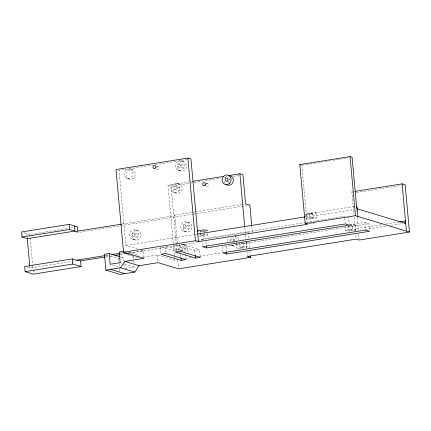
<?xml version="1.0" encoding="UTF-8"?>
<svg xmlns="http://www.w3.org/2000/svg" width="431" height="431" viewBox="0 0 431 431"><rect width="100%" height="100%" fill="white"/><g stroke="black" fill="none" stroke-linecap="round" stroke-linejoin="round"><path stroke-width="0.32" stroke-dasharray="2.15 1.62" d="M354.46 231.161L355.241 228.915L381.683 224.702M187.054 159.621L119.037 170.46L125.863 245.46L137.451 248.962M174.323 254.899L167.988 185.255L192.533 181.343M302.503 165.095L332.253 160.354M332.91 160.251L335.555 159.826M336.218 159.723L338.863 159.303M339.52 159.195L348.113 157.827M167.988 185.255L171.026 186.176L190.157 183.127M190.814 183.019L193.454 182.599M194.117 182.496L221.162 178.186M223.802 177.766L229.739 176.818M233.036 176.295L238.973 175.347M23.888 232.665L29.852 234.469L68.211 228.355M70.856 227.934L73.502 227.514M191.488 212.429L173.677 215.268L174.927 215.645L177.513 244.075M192.145 212.321L194.785 211.901M195.442 211.799L241.619 204.439M242.281 204.332L244.916 203.911M121.957 224.088L174.927 215.645M193.46 214.094L77.984 232.498L75.549 231.759M194.122 213.991L196.116 213.674M196.778 213.566L249.872 205.108M355.419 230.833L351.868 191.865L354.514 191.439M356.232 192.571L401.18 185.411M353.889 206.535L306.296 214.121L307.54 216.976L353.813 209.606M125.863 245.46L195.13 234.421M195.787 234.319L197.107 234.108M305.202 216.885L307.54 216.976M202.333 245.428L201.751 239.049L305.401 222.536M306.069 222.428L344.606 216.287L345.764 216.637M197.371 240.331L248.164 232.239L250.007 232.794M105.342 255.572L107.987 255.152M119.91 253.25L122.555 252.83M27.228 267.279L29.954 268.104L76.255 260.728M309.458 223.759L312.114 223.339M312.782 223.231L314.107 223.021M347.332 217.725L348.657 217.515L349.239 223.894M129.316 252.932L143.243 250.713L143.884 257.727M105.789 256.903L113.089 255.745M120.389 254.581L123.708 254.053M129.014 253.202L196.714 242.416M110.611 256.17L118.633 258.595L123.39 257.835L123.697 261.186M143.507 257.221L157.434 255.001L174.814 260.254L176.791 259.941M349.595 224.853L364.879 222.418L368.931 223.641L369.512 230.019M175.185 251.338L174.544 244.323L194.817 250.449L199.58 249.689L200.216 256.709M224.341 245.88L226.076 246.403L368.931 223.641M385.648 224.072L398.869 221.965M365.035 229.475L386.192 226.108M390.82 225.37L402.716 223.473M185.368 258.573L191.305 257.63M199.219 256.364L221.647 252.792M124.99 268.454L134.37 266.961L134.186 264.952M351.868 191.865L354.304 192.598M181.586 161.146A4.908 4.482 -73.2 0 1 182.345 169.502A4.908 4.482 -73.2 0 1 175.212 166.398A4.908 4.482 -73.2 0 1 181.586 161.146L183.816 161.819A4.908 4.482 -73.2 0 1 184.576 170.175A4.908 4.482 -73.2 0 1 177.443 167.072A4.908 4.482 -73.2 0 1 183.816 161.819M229.039 178.887L230.256 179.253M179.495 163.995A1.557 1.422 -73.2 0 1 179.738 166.652A1.557 1.422 -73.2 0 1 177.475 165.666A1.557 1.422 -73.2 0 1 179.495 163.995L182.539 164.917A1.557 1.422 -73.2 0 1 182.782 167.567A1.557 1.422 -73.2 0 1 180.514 166.587A1.557 1.422 -73.2 0 1 182.539 164.917M227.854 181.769L229.071 182.135A1.557 1.422 -73.2 0 1 228.495 181.656M178.31 166.878L181.349 167.799M177.847 170.218L180.077 170.891M156.809 166.156L158.026 166.522M205.926 183.083L207.753 183.638M177.324 183.39A4.908 4.482 -73.2 0 1 178.089 191.747A4.908 4.482 -73.2 0 1 170.956 188.643A4.908 4.482 -73.2 0 1 177.324 183.39L179.555 184.069A4.908 4.482 -73.2 0 1 180.314 192.42A4.908 4.482 -73.2 0 1 173.187 189.317A4.908 4.482 -73.2 0 1 179.555 184.069M130.421 169.302A4.908 4.482 -73.2 0 1 131.18 177.653A4.908 4.482 -73.2 0 1 124.047 174.555A4.908 4.482 -73.2 0 1 130.421 169.302L132.651 169.976A4.908 4.482 -73.2 0 1 133.411 178.326A4.908 4.482 -73.2 0 1 126.278 175.228A4.908 4.482 -73.2 0 1 132.651 169.976M176.053 186.488A1.557 1.422 -73.2 0 1 176.29 189.139A1.557 1.422 -73.2 0 1 174.027 188.153A1.557 1.422 -73.2 0 1 176.053 186.488L179.091 187.41A1.557 1.422 -73.2 0 1 179.334 190.06A1.557 1.422 -73.2 0 1 177.071 189.074A1.557 1.422 -73.2 0 1 179.091 187.41M174.862 189.365L177.906 190.286M173.585 192.463L175.816 193.136M126.682 178.369L128.907 179.043M236.263 236.775L235.148 236.441A4.908 4.482 -73.2 0 1 238.623 239.372M187.124 222.008A4.908 4.482 -73.2 0 1 187.884 230.364A4.908 4.482 -73.2 0 1 180.756 227.261A4.908 4.482 -73.2 0 1 187.124 222.008L189.354 222.687A4.908 4.482 -73.2 0 1 190.114 231.038A4.908 4.482 -73.2 0 1 182.981 227.94A4.908 4.482 -73.2 0 1 189.354 222.687M232.756 239.2L235.795 240.115M185.039 224.863A1.557 1.422 -73.2 0 1 185.276 227.514A1.557 1.422 -73.2 0 1 183.013 226.528A1.557 1.422 -73.2 0 1 185.039 224.863L188.078 225.779A1.557 1.422 -73.2 0 1 188.32 228.43A1.557 1.422 -73.2 0 1 186.057 227.449A1.557 1.422 -73.2 0 1 188.078 225.779M174.269 221.825L175.525 222.202M232.783 242.448L234.609 242.998M183.848 227.74L186.892 228.662M232.519 245.848L230.294 245.174A4.908 4.482 -73.2 0 0 235.655 243.542M183.385 231.081L185.616 231.754M201.751 239.049L204.068 239.749M175.665 237.136L176.92 237.513M185.093 244.932L182.868 244.253A4.908 4.482 -73.2 0 1 184.49 251.693M135.959 230.165A4.908 4.482 -73.2 0 1 136.719 238.515A4.908 4.482 -73.2 0 1 129.586 235.418A4.908 4.482 -73.2 0 1 135.959 230.165L138.189 230.838A4.908 4.482 -73.2 0 1 138.949 239.189A4.908 4.482 -73.2 0 1 131.816 236.091A4.908 4.482 -73.2 0 1 138.189 230.838M181.209 244.135L199.58 249.689M181.591 247.351A1.557 1.422 -73.2 0 1 181.828 250.002A1.557 1.422 -73.2 0 1 179.565 249.021A1.557 1.422 -73.2 0 1 181.591 247.351L184.63 248.272M133.869 233.015A1.557 1.422 -73.2 0 1 134.111 235.665A1.557 1.422 -73.2 0 1 131.848 234.679A1.557 1.422 -73.2 0 1 133.869 233.015L136.913 233.931A1.557 1.422 -73.2 0 1 137.155 236.587A1.557 1.422 -73.2 0 1 134.887 235.601A1.557 1.422 -73.2 0 1 136.913 233.931M180.4 250.233L182.836 250.966M132.683 235.892L135.722 236.813M166.291 246.22L182.124 251.009M161.528 246.979L174.83 251.004M179.264 252.34L180.53 252.728M132.22 239.232L134.45 239.911M141.314 250.131L143.243 250.713M128.142 252.237L138.631 255.411L138.863 257.959L126.52 254.231M121.671 252.701L124.139 253.444M127.22 254.376L132.775 256.057M120.922 257.091L123.39 257.835M106.29 254.866L108.143 255.427M120.179 262.673L122.027 263.233M124.494 263.977L134.37 266.961M112.647 265.011L120.05 267.247M364.879 222.418L365.515 229.432M356.426 209.423L356.669 212.084M357.154 217.413L358.306 230.057M358.667 234.055L359.152 239.377M355.397 224.955L355.807 229.443M355.764 234.658L356.054 237.847M349.563 225.316A1.821 0.302 -5.2 0 1 352.084 225.365L352.472 229.82M348.48 225.731L348.889 230.219M344.778 218.199L345.242 223.306M345.15 226.103L345.554 230.596M316.036 213.054L316.446 217.547M312.707 213.431L313.116 217.919M309.119 213.83L309.528 218.323M301.845 165.202L307.05 222.412M305.789 214.202L306.199 218.695M251.796 226.264L252.34 232.212M248.164 232.239L248.768 238.849M249.07 242.157L249.608 248.111M249.851 250.761L250.271 255.389M246.634 242.281L247.044 246.774M244.776 227.514L245.805 238.822M246.112 242.147L246.656 248.132M246.947 251.348L247.41 256.456M243.305 242.658L243.714 247.146M239.717 243.057L240.126 247.55M236.387 243.434L236.797 247.922M226.076 246.403L226.539 251.51M222.137 246.457L222.66 252.194M207.575 233.597L207.694 234.879M205.921 241.554L206.271 245.379M203.955 230.763L204.068 232.045M204.127 232.686L204.364 235.251M200.367 231.161L200.485 232.444M200.544 233.085L200.776 235.655M194.817 250.449L195.227 254.915M185.47 253.881L185.874 258.347M180.708 254.64L180.939 257.188M179.307 243.563L179.948 250.578M171.026 186.176L176.263 243.693M176.322 244.355L176.925 250.971M176.985 251.634L177.346 255.599M177.766 260.232L178.429 267.506M174.383 255.567L174.814 260.254M165.078 246.478L165.66 252.857M160.316 247.232L160.838 252.975M157.434 255.001L158.075 262.021M133.394 256.246L133.755 260.265M133.82 260.933L134.122 264.284M123.939 263.864L124.306 267.883M118.633 258.595L119.048 263.212M119.112 263.869L119.532 268.486M119.592 269.143L119.829 271.783M29.852 234.469L32.681 265.534M32.74 266.196L33.402 273.464M26.814 233.548L27.277 238.655M29.836 266.762L29.954 268.104M178.725 250.185A4.908 4.482 -73.2 0 1 184.543 244.733A4.908 4.482 -73.2 0 1 186.72 252.367M237.885 244.215A4.908 4.482 -73.2 0 1 231.522 245.228M229.933 240.757A4.908 4.482 -73.2 0 1 232.805 236.84M156.927 166.544A1.557 1.422 -73.2 0 1 158.727 167.228A1.557 1.422 -73.2 0 1 158.161 169.254A1.557 1.422 -73.2 0 1 156.264 168.925M206.325 183.865A1.557 1.422 -73.2 0 1 208.394 184.226A1.557 1.422 -73.2 0 1 207.78 186.44A1.557 1.422 -73.2 0 1 205.813 185.691M230.817 241.252A1.557 1.422 -73.2 0 1 232.023 239.108A1.557 1.422 -73.2 0 1 233.575 240.816M233.893 240.988A1.557 1.422 -73.2 0 1 236.113 240.315M236.619 241.732A1.557 1.422 -73.2 0 1 236.312 242.481M235.035 236.721A4.908 4.482 -73.2 0 1 236.662 239.922M236.624 241.193A4.908 4.482 -73.2 0 1 236.28 242.427M227.66 241.355A4.908 4.482 -73.2 0 1 228.667 237.734M246.651 242.508A5.194 0.857 -5.2 0 1 238.402 243.822M242.626 242.998A1.821 0.302 -5.2 0 1 241.295 243.176M349.546 224.74A5.194 0.857 -5.2 0 1 355.284 225.3A5.194 0.857 -5.2 0 1 347.16 226.49M352.084 225.365A1.821 0.302 -5.2 0 1 349.595 225.866M183.127 250.955A1.557 1.422 -73.2 0 1 183.304 248.418A1.557 1.422 -73.2 0 1 185.449 249.35A1.557 1.422 -73.2 0 1 183.8 251.246M176.764 250.734A4.908 4.482 -73.2 0 1 179.409 244.318M228.829 179.485A1.557 1.422 -73.2 0 1 229.901 179.156M225.176 183.482A4.908 4.482 -73.2 0 1 224.352 181.165M225.359 177.545A4.908 4.482 -73.2 0 1 227.266 175.977M199.381 235.057A5.194 0.857 -5.2 0 1 206.352 234.529A5.194 0.857 -5.2 0 1 206.417 235.687A5.194 0.857 -5.2 0 1 199.456 236.414M206.298 231.113A5.194 0.857 -5.2 0 1 198.088 231.851M203.249 230.623A1.821 0.302 -5.2 0 1 202.872 231.178A1.821 0.302 -5.2 0 1 200.361 231.086M238.812 248.315A5.194 0.857 -5.2 0 0 247.06 247.001A5.194 0.857 -5.2 0 0 239.895 246.737A5.194 0.857 -5.2 0 0 238.812 248.315M240.832 247.685A1.821 0.302 -5.2 0 0 243.72 247.227A1.821 0.302 -5.2 0 0 241.209 247.135A1.821 0.302 -5.2 0 0 240.832 247.685M308.213 219.083A5.194 0.857 -5.2 0 0 316.462 217.768A5.194 0.857 -5.2 0 0 309.296 217.51A5.194 0.857 -5.2 0 0 308.213 219.083M310.234 218.458A1.821 0.302 -5.2 0 0 313.121 218A1.821 0.302 -5.2 0 0 310.611 217.908A1.821 0.302 -5.2 0 0 310.234 218.458M349.595 230.359A1.821 0.302 -5.2 0 0 352.477 229.895A1.821 0.302 -5.2 0 0 349.972 229.804A1.821 0.302 -5.2 0 0 349.595 230.359M347.569 230.984A5.194 0.857 -5.2 0 0 355.817 229.669A5.194 0.857 -5.2 0 0 348.652 229.405A5.194 0.857 -5.2 0 0 347.569 230.984M307.804 214.595A5.194 0.857 -5.2 0 0 316.052 213.28A5.194 0.857 -5.2 0 0 308.887 213.016A5.194 0.857 -5.2 0 0 307.804 214.595M309.824 213.965A1.821 0.302 -5.2 0 0 312.712 213.507A1.821 0.302 -5.2 0 0 310.207 213.415A1.821 0.302 -5.2 0 0 309.824 213.965M201.482 235.789A1.821 0.302 -5.2 0 0 204.369 235.331A1.821 0.302 -5.2 0 0 201.859 235.24A1.821 0.302 -5.2 0 0 201.482 235.789"/><path stroke-width="0.65" d="M404.698 223.156L405.479 220.914L399.532 221.863M120.308 256.903L109.199 253.547L104.442 254.306L105.881 270.129L120.642 267.775L124.893 261.401L143.938 258.368L123.519 252.194L115.998 169.539L187.9 158.08L190.944 159.001L198.465 241.656L307.222 224.33L305.196 223.716L299.814 164.588L350.053 156.582L352.079 157.196L356.766 208.669L405.711 223.463M105.881 270.129L120.071 274.418L134.833 272.063L139.084 265.695L158.129 262.657L178.547 268.831L250.454 257.372L250.33 256.052M193.196 181.235L223.764 176.365M251.736 225.602L249.872 205.108L245.578 203.809L242.928 174.717L239.889 173.795L228.414 175.627A4.908 4.482 -73.2 0 1 233.176 181.634A4.908 4.482 -73.2 0 1 225.979 184.366M77.871 231.248L77.472 226.884L69.17 224.373L21.55 231.959L22.013 237.061L27.277 238.655L74.897 231.064L69.633 229.475L22.013 237.061M121.294 224.19L74.94 231.576L74.428 225.963M355.176 191.337L402.107 183.859L405.151 184.775L409.45 232.04L359.212 240.045L356.173 239.124L247.41 256.456L250.454 257.372M197.77 234.001L305.202 216.885M72.311 258.923L24.696 266.514L25.16 271.616L33.462 274.127L81.082 266.536L80.57 260.922L77.526 260.006L77.575 260.513L72.311 258.923L72.78 264.031L81.082 266.536M123.783 251.225L119.204 251.952L120.179 262.673L110.174 264.268L109.199 253.547M123.519 252.194L195.426 240.74L198.465 241.656M77.526 260.006L104.679 255.68M111.963 254.516L119.91 253.25M305.196 223.716L355.435 215.71L409.45 232.04M127.323 253.25L124.672 253.67L124.554 252.394M80.57 260.922L105.126 257.011M115.082 255.427L119.726 254.683M25.16 271.616L72.78 264.031M206.503 247.933L349.358 225.171L345.301 223.942L202.446 246.704L206.503 247.933L206.325 246.015M181.23 260.383L185.993 259.624L165.72 253.493L160.957 254.252L181.23 260.383L180.998 257.83M195.512 258.104L200.275 257.345L180.002 251.219L175.245 251.979L195.512 258.104L195.281 255.551M226.776 254.058L369.631 231.296L365.574 230.073L222.719 252.835L226.776 254.058L226.598 252.146M299.814 164.588L300.833 164.895M124.893 261.401L139.084 265.695M120.642 267.775L134.833 272.063M110.643 269.37L124.834 273.658M356.534 206.115L357.778 208.976M402.107 183.859L406.411 231.118M357.213 208.803L357.908 216.459M350.053 156.582L355.435 215.71M239.889 173.795L244.716 226.851M187.9 158.08L195.426 240.74M69.17 224.373L69.633 229.475M27.277 238.655L29.777 266.094M156.124 167.395A1.557 1.422 -73.2 0 1 156.324 167.045M205.732 185.303A1.557 1.422 -73.2 0 1 205.851 184.506M197.021 231.312A5.194 0.857 -5.2 0 1 203.448 230.014A5.194 0.857 -5.2 0 1 206.961 230.86M204.951 185.368A1.557 1.422 -73.2 0 0 204.709 182.717A1.557 1.422 -73.2 0 0 202.689 184.387A1.557 1.422 -73.2 0 0 204.951 185.368M155.225 168.257A1.557 1.422 -73.2 0 0 154.988 165.606A1.557 1.422 -73.2 0 0 152.962 167.271A1.557 1.422 -73.2 0 0 155.225 168.257M227.455 180.988A1.557 1.422 -73.2 0 0 227.218 178.337A1.557 1.422 -73.2 0 0 225.192 180.002A1.557 1.422 -73.2 0 0 227.455 180.988M229.254 183.595A4.908 4.482 -73.2 0 0 228.495 175.239A4.908 4.482 -73.2 0 0 222.121 180.492A4.908 4.482 -73.2 0 0 229.254 183.595"/></g></svg>
